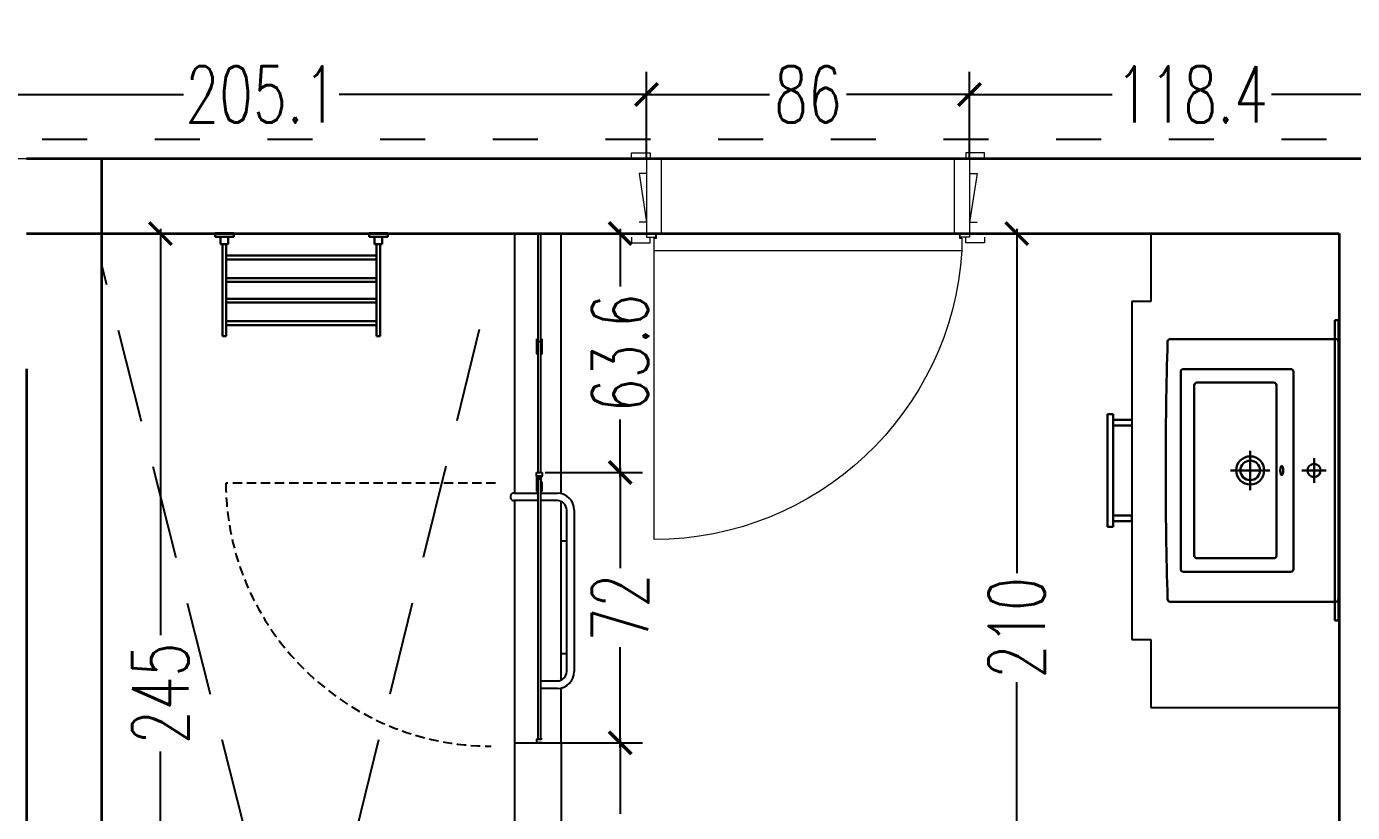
# Model space of a CAD drawing. Header units: centimetres. Extents: x -3207095 to 15275363, y -32656 to 4798027.
# Drawn here: x 683596.8 to 683949.9, y 4439032.7 to 4439242.1 of the extents above; entities that cross this region are included whole.
import ezdxf

# ---------------------------------------------------------------- set-up
doc = ezdxf.new("R2010")
doc.units = ezdxf.units.CM
for name, pattern in [('ACAD_ISO03W100', [30, 12, -18]), ('DUZ', [500, 500]), ('HIDDEN', [0.375, 0.25, -0.125]), ('HIDDEN2', [0.1875, 0.125, -0.0625])]:
    doc.linetypes.add(name, pattern=pattern)
doc.layers.get('0').update_dxf_attribs({"color": 1, "linetype": 'DUZ'})
for name, color, linetype in [('a_cam', 161, 'Continuous'), ('a_gorunus', 233, 'Continuous'), ('a_mobilya', 1, 'Continuous'), ('a_mobilya_tarama', 253, 'Continuous'), ('a_seramik', 241, 'Continuous'), ('a_seramik_tarama', 85, 'Continuous'), ('a_vitrifiye', 195, 'Continuous'), ('DIM', 1, 'DUZ')]:
    doc.layers.add(name, color=color, linetype=linetype)
for name, color, linetype, lineweight in [('DUVAR', 7, 'Continuous', 35), ('iç duvar', 7, 'Continuous', 50), ('KAPEN', 151, 'Continuous', 9), ('sabt_tef', 181, 'Continuous', 30)]:
    doc.layers.add(name, color=color, linetype=linetype, lineweight=lineweight)
doc.styles.add('DIM', font='ROMANSTW.SHX', dxfattribs={"width": 0.7})
doc.dimstyles.new('1_100', dxfattribs={"dimtxt": 15, "dimasz": 6, "dimexe": 6, "dimexo": 0, "dimgap": 2, "dimtad": 0, "dimdec": 1, "dimzin": 11, "dimdsep": 46, "dimtxsty": 'DIM', "dimblk": 'ARCHTICK', "dimcen": 3, "dimdle": 1.25, "dimclrt": 2, "dimadec": 0, "dimazin": 0, "dimtfac": 1.25, "dimtdec": 1, "dimtix": 1, "dimtofl": 0, "dimtmove": 1, "dimatfit": 3, "dimldrblk": 'ARCHTICK', "dimfxl": 20, "dimfxlon": 1, "dimtolj": 1, "dimtzin": 0, "dimarcsym": 0})

# ---------------------------------------------------------------- blocks, each defined once
blk = doc.blocks.new('new block')
at = {"layer": 'KAPEN'}
for p, q in [((105202.0528, 48261.8596), (105202.0198, 48261.8596)), ((105202.0528, 48261.8526), (105202.0528, 48261.8596)), ((105202.0628, 48261.8526), (105202.0528, 48261.8526)), ((105202.0628, 48261.0466), (105202.0628, 48261.8526)), ((105201.2498, 48261.0396), (105202.0528, 48261.0396)), ((105202.0528, 48261.0466), (105202.0628, 48261.0466)), ((105202.0528, 48261.0396), (105202.0528, 48261.0466))]:
    blk.add_line(p, q, dxfattribs=at)
for points in [[(105202.0548, 48261.9196), (105202.0398, 48261.9196), (105202.0398, 48261.8696), (105202.0548, 48261.8696)], [(105202.2248, 48261.8796), (105202.2248, 48261.8996), (105202.0948, 48261.8796), (105202.0948, 48261.8996)], [(105202.2648, 48261.9196), (105202.2798, 48261.9196), (105202.2798, 48261.8696), (105202.2648, 48261.8696)], [(105202.0198, 48261.0396), (105202.0198, 48261.8596)], [(105202.0548, 48260.9796), (105202.0398, 48260.9796), (105202.0398, 48261.0296), (105202.0548, 48261.0296)], [(105202.2248, 48261.0196), (105202.2248, 48260.9996), (105202.0948, 48261.0196), (105202.0948, 48260.9996)], [(105202.2648, 48260.9796), (105202.2798, 48260.9796), (105202.2798, 48261.0296), (105202.2648, 48261.0296)]]:
    blk.add_lwpolyline(points, dxfattribs=at)
for points in [[(105202.0548, 48261.8796), (105202.0548, 48261.8546), (105202.0648, 48261.8546), (105202.0648, 48261.8396), (105202.2648, 48261.8396), (105202.2648, 48261.8796)], [(105202.0548, 48261.0196), (105202.0548, 48261.0446), (105202.0648, 48261.0446), (105202.0648, 48261.0596), (105202.2648, 48261.0596), (105202.2648, 48261.0196)]]:
    blk.add_lwpolyline(points, close=True, dxfattribs=at)
blk.add_arc((105202.0715, 48261.0396), 0.8216, 93.6023, 180, dxfattribs=at)
blk = doc.blocks.new('_ArchTick')
at = {"color": 0, "linetype": 'ByBlock', "const_width": 0.15}
blk.add_lwpolyline([(-0.5, -0.5), (0.5, 0.5)], dxfattribs=at)
blk = doc.blocks.new('*D5664')
at = {"layer": 'Defpoints', "color": 0, "linetype": 'Continuous', "lineweight": 5, "transparency": 16777216}
for p in [(683761.89, 4439223.96), (683556.79, 4439206.93), (683761.89, 4439206.91)]:
    blk.add_point(p, dxfattribs=at)
at = {"layer": 'DIM', "color": 0, "linetype": 'Continuous', "lineweight": -2, "transparency": 16777216}
for p, q in [((683556.79, 4439206.93), (683556.79, 4439229.96)), ((683761.89, 4439206.91), (683761.89, 4439229.96)), ((683555.54, 4439223.96), (683638.59, 4439223.96)), ((683763.14, 4439223.96), (683680.09, 4439223.96))]:
    blk.add_line(p, q, dxfattribs=at)
at = {"layer": 'DIM', "color": 0, "linetype": 'Continuous', "lineweight": -2, "transparency": 16777216, "xscale": 6, "yscale": 6, "zscale": 6, "rotation": 180}
blk.add_blockref('_ArchTick', (683556.79, 4439223.96), dxfattribs=at)
at = {"layer": 'DIM', "color": 0, "linetype": 'Continuous', "lineweight": -2, "transparency": 16777216, "xscale": 6, "yscale": 6, "zscale": 6}
blk.add_blockref('_ArchTick', (683761.89, 4439223.96), dxfattribs=at)
at = {"layer": 'DIM', "color": 2, "linetype": 'Continuous', "lineweight": 5, "transparency": 16777216, "insert": (683659.34, 4439223.96), "char_height": 15, "attachment_point": 5, "style": 'DIM'}
blk.add_mtext('\\A1;205.1', dxfattribs=at)
blk = doc.blocks.new('*D4573')
at = {"layer": 'Defpoints', "color": 0, "linetype": 'Continuous', "lineweight": 5, "transparency": 16777216}
for p in [(683847.89, 4439223.96), (683761.89, 4439206.91), (683847.89, 4439206.91)]:
    blk.add_point(p, dxfattribs=at)
at = {"layer": 'DIM', "color": 0, "linetype": 'Continuous', "lineweight": -2, "transparency": 16777216}
for p, q in [((683761.89, 4439206.91), (683761.89, 4439229.96)), ((683847.89, 4439206.91), (683847.89, 4439229.96)), ((683760.64, 4439223.96), (683794.64, 4439223.96)), ((683849.14, 4439223.96), (683815.14, 4439223.96))]:
    blk.add_line(p, q, dxfattribs=at)
at = {"layer": 'DIM', "color": 0, "linetype": 'Continuous', "lineweight": -2, "transparency": 16777216, "xscale": 6, "yscale": 6, "zscale": 6, "rotation": 180}
blk.add_blockref('_ArchTick', (683761.89, 4439223.96), dxfattribs=at)
at = {"layer": 'DIM', "color": 0, "linetype": 'Continuous', "lineweight": -2, "transparency": 16777216, "xscale": 6, "yscale": 6, "zscale": 6}
blk.add_blockref('_ArchTick', (683847.89, 4439223.96), dxfattribs=at)
at = {"layer": 'DIM', "color": 2, "linetype": 'Continuous', "lineweight": 5, "transparency": 16777216, "insert": (683804.89, 4439223.96), "char_height": 15, "attachment_point": 5, "style": 'DIM'}
blk.add_mtext('\\A1;86', dxfattribs=at)
blk = doc.blocks.new('*D5665')
at = {"layer": 'Defpoints', "color": 0, "linetype": 'Continuous', "lineweight": 5, "transparency": 16777216}
for p in [(683966.3, 4439223.96), (683847.89, 4439206.91), (683966.3, 4439206.91)]:
    blk.add_point(p, dxfattribs=at)
at = {"layer": 'DIM', "color": 0, "linetype": 'Continuous', "lineweight": -2, "transparency": 16777216}
for p, q in [((683847.89, 4439206.91), (683847.89, 4439229.96)), ((683966.3, 4439206.91), (683966.3, 4439229.96)), ((683846.64, 4439223.96), (683885.85, 4439223.96)), ((683967.55, 4439223.96), (683928.35, 4439223.96))]:
    blk.add_line(p, q, dxfattribs=at)
at = {"layer": 'DIM', "color": 0, "linetype": 'Continuous', "lineweight": -2, "transparency": 16777216, "xscale": 6, "yscale": 6, "zscale": 6, "rotation": 180}
blk.add_blockref('_ArchTick', (683847.89, 4439223.96), dxfattribs=at)
at = {"layer": 'DIM', "color": 0, "linetype": 'Continuous', "lineweight": -2, "transparency": 16777216, "xscale": 6, "yscale": 6, "zscale": 6}
blk.add_blockref('_ArchTick', (683966.3, 4439223.96), dxfattribs=at)
at = {"layer": 'DIM', "color": 2, "linetype": 'Continuous', "lineweight": 5, "transparency": 16777216, "insert": (683907.1, 4439223.96), "char_height": 15, "attachment_point": 5, "style": 'DIM'}
blk.add_mtext('\\A1;118.4', dxfattribs=at)
blk = doc.blocks.new('*D4512')
at = {"layer": 'Defpoints', "color": 0, "linetype": 'Continuous', "lineweight": 5, "transparency": 16777216}
for p in [(683844.68, 4439186.93), (683860.48, 4439186.93), (683837.3, 4438976.93, 0)]:
    blk.add_point(p, dxfattribs=at)
at = {"layer": 'DIM', "color": 0, "linetype": 'Continuous', "lineweight": -2, "transparency": 16777216}
for p, q in [((683844.68, 4439186.93), (683866.48, 4439186.93)), ((683860.48, 4439188.18), (683860.48, 4439096.43)), ((683860.48, 4438975.68), (683860.48, 4439067.43)), ((683840.48, 4438976.93), (683866.48, 4438976.93))]:
    blk.add_line(p, q, dxfattribs=at)
at = {"layer": 'DIM', "color": 0, "linetype": 'Continuous', "lineweight": -2, "transparency": 16777216, "xscale": 6, "yscale": 6, "zscale": 6}
for p, rotation in [((683860.48, 4439186.93), 90), ((683860.48, 4438976.93), 270)]:
    blk.add_blockref('_ArchTick', p, dxfattribs=dict(at, rotation=rotation))
at = {"layer": 'DIM', "color": 2, "linetype": 'Continuous', "lineweight": 5, "transparency": 16777216, "insert": (683860.48, 4439081.93), "char_height": 15, "attachment_point": 5, "rotation": 90, "style": 'DIM'}
blk.add_mtext('\\A1;210', dxfattribs=at)
blk = doc.blocks.new('*D4513')
at = {"layer": 'Defpoints', "color": 0, "linetype": 'Continuous', "lineweight": 5, "transparency": 16777216}
for p in [(683739.19, 4439051.28), (683739.19, 4438976.93, 0), (683754.86, 4438976.93)]:
    blk.add_point(p, dxfattribs=at)
at = {"layer": 'DIM', "color": 0, "linetype": 'Continuous', "lineweight": -2, "transparency": 16777216}
for p, q in [((683754.86, 4439052.53), (683754.86, 4439032.36)), ((683739.19, 4439051.28), (683760.86, 4439051.28)), ((683754.86, 4438975.68), (683754.86, 4438995.86)), ((683739.19, 4438976.93), (683760.86, 4438976.93))]:
    blk.add_line(p, q, dxfattribs=at)
at = {"layer": 'DIM', "color": 0, "linetype": 'Continuous', "lineweight": -2, "transparency": 16777216, "xscale": 6, "yscale": 6, "zscale": 6}
for p, rotation in [((683754.86, 4439051.28), 90), ((683754.86, 4438976.93), 270)]:
    blk.add_blockref('_ArchTick', p, dxfattribs=dict(at, rotation=rotation))
at = {"layer": 'DIM', "color": 2, "linetype": 'Continuous', "lineweight": 5, "transparency": 16777216, "insert": (683754.86, 4439014.11), "char_height": 15, "attachment_point": 5, "rotation": 90, "style": 'DIM'}
blk.add_mtext('\\A1;74.4', dxfattribs=at)
blk = doc.blocks.new('*D4514')
at = {"layer": 'Defpoints', "color": 0, "linetype": 'Continuous', "lineweight": 5, "transparency": 16777216}
for p in [(683734.09, 4439123.28), (683754.86, 4439123.28), (683739.19, 4439051.28)]:
    blk.add_point(p, dxfattribs=at)
at = {"layer": 'DIM', "color": 0, "linetype": 'Continuous', "lineweight": -2, "transparency": 16777216}
for p, q in [((683734.86, 4439123.28), (683760.86, 4439123.28)), ((683754.86, 4439124.53), (683754.86, 4439097.78)), ((683754.86, 4439050.03), (683754.86, 4439076.78)), ((683739.19, 4439051.28), (683760.86, 4439051.28))]:
    blk.add_line(p, q, dxfattribs=at)
at = {"layer": 'DIM', "color": 0, "linetype": 'Continuous', "lineweight": -2, "transparency": 16777216, "xscale": 6, "yscale": 6, "zscale": 6}
for p, rotation in [((683754.86, 4439123.28), 90), ((683754.86, 4439051.28), 270)]:
    blk.add_blockref('_ArchTick', p, dxfattribs=dict(at, rotation=rotation))
at = {"layer": 'DIM', "color": 2, "linetype": 'Continuous', "lineweight": 5, "transparency": 16777216, "insert": (683754.86, 4439087.28), "char_height": 15, "attachment_point": 5, "rotation": 90, "style": 'DIM'}
blk.add_mtext('\\A1;72', dxfattribs=at)
blk = doc.blocks.new('*D5569')
at = {"layer": 'Defpoints', "color": 0, "linetype": 'Continuous', "lineweight": 5, "transparency": 16777216}
for p in [(683734.09, 4439186.93), (683754.86, 4439186.93), (683734.09, 4439123.28)]:
    blk.add_point(p, dxfattribs=at)
at = {"layer": 'DIM', "color": 0, "linetype": 'Continuous', "lineweight": -2, "transparency": 16777216}
for p, q in [((683734.86, 4439186.93), (683760.86, 4439186.93)), ((683754.86, 4439188.18), (683754.86, 4439172.86)), ((683754.86, 4439122.03), (683754.86, 4439137.36)), ((683734.86, 4439123.28), (683760.86, 4439123.28))]:
    blk.add_line(p, q, dxfattribs=at)
at = {"layer": 'DIM', "color": 0, "linetype": 'Continuous', "lineweight": -2, "transparency": 16777216, "xscale": 6, "yscale": 6, "zscale": 6}
for p, rotation in [((683754.86, 4439186.93), 90), ((683754.86, 4439123.28), 270)]:
    blk.add_blockref('_ArchTick', p, dxfattribs=dict(at, rotation=rotation))
at = {"layer": 'DIM', "color": 2, "linetype": 'Continuous', "lineweight": 5, "transparency": 16777216, "insert": (683754.86, 4439155.11), "char_height": 15, "attachment_point": 5, "rotation": 90, "style": 'DIM'}
blk.add_mtext('\\A1;63.6', dxfattribs=at)
blk = doc.blocks.new('*D4516')
at = {"layer": 'Defpoints', "color": 0, "linetype": 'Continuous', "lineweight": 5, "transparency": 16777216}
for p in [(683632.45, 4439186.93), (683634, 4439186.93), (683634, 4438941.93)]:
    blk.add_point(p, dxfattribs=at)
at = {"layer": 'DIM', "color": 0, "linetype": 'Continuous', "lineweight": -2, "transparency": 16777216}
for p, q in [((683634, 4439186.93), (683626.45, 4439186.93)), ((683632.45, 4439188.18), (683632.45, 4439079.93)), ((683632.45, 4438940.68), (683632.45, 4439048.93)), ((683634, 4438941.93), (683626.45, 4438941.93))]:
    blk.add_line(p, q, dxfattribs=at)
at = {"layer": 'DIM', "color": 0, "linetype": 'Continuous', "lineweight": -2, "transparency": 16777216, "xscale": 6, "yscale": 6, "zscale": 6}
for p, rotation in [((683632.45, 4439186.93), 90), ((683632.45, 4438941.93), 270)]:
    blk.add_blockref('_ArchTick', p, dxfattribs=dict(at, rotation=rotation))
at = {"layer": 'DIM', "color": 2, "linetype": 'Continuous', "lineweight": 5, "transparency": 16777216, "insert": (683632.45, 4439064.43), "char_height": 15, "attachment_point": 5, "rotation": 90, "style": 'DIM'}
blk.add_mtext('\\A1;245', dxfattribs=at)
blk = doc.blocks.new('*D5721')
at = {"layer": 'Defpoints', "color": 0, "linetype": 'Continuous', "lineweight": 5, "transparency": 16777216}
for p in [(691166.93, 4439238.74), (0, 4439110.74), (691148.06, 4439110.74)]:
    blk.add_point(p, dxfattribs=at)
at = {"layer": 'DIM', "color": 0, "linetype": 'Continuous', "lineweight": -2, "transparency": 16777216}
for p, q in [((691166.93, 4439238.74), (691142.06, 4439238.74)), ((691148.06, 4439239.99), (691148.06, 4439189.24)), ((691148.06, 4439109.49), (691148.06, 4439160.24)), ((691128.06, 4439110.74), (691154.06, 4439110.74))]:
    blk.add_line(p, q, dxfattribs=at)
at = {"layer": 'DIM', "color": 0, "linetype": 'Continuous', "lineweight": -2, "transparency": 16777216, "xscale": 6, "yscale": 6, "zscale": 6}
for p, rotation in [((691148.06, 4439238.74), 90), ((691148.06, 4439110.74), 270)]:
    blk.add_blockref('_ArchTick', p, dxfattribs=dict(at, rotation=rotation))
at = {"layer": 'DIM', "color": 2, "linetype": 'Continuous', "lineweight": 5, "transparency": 16777216, "insert": (691148.06, 4439174.74), "char_height": 15, "attachment_point": 5, "rotation": 90, "style": 'DIM'}
blk.add_mtext('\\A1;128', dxfattribs=at)

msp = doc.modelspace()

# ---------------------------------------------------------------- linework, layer by layer
at = {"color": 232, "linetype": 'ACAD_ISO03W100'}
msp.add_line((685862.98, 4439211.93), (681754.42, 4439211.93), dxfattribs=at)
msp.add_line((683891.14, 4439110.33), (683891.14, 4439111.83))
at = {"layer": 'a_cam'}
for p, q in [((683732.94, 4439186.93), (683732.94, 4439123.28)), ((683733.74, 4439123.28), (683733.74, 4439186.93)), ((683733.74, 4439158.09), (683732.94, 4439158.09)), ((683732.94, 4439123.28), (683733.74, 4439123.28)), ((683733.74, 4439121.48), (683732.94, 4439121.48)), ((683732.94, 4439121.48), (683732.94, 4439052.28)), ((683733.74, 4439052.28), (683733.74, 4439121.48)), ((683732.94, 4439052.28), (683733.74, 4439052.28))]:
    msp.add_line(p, q, dxfattribs=at)
at = {"layer": 'a_gorunus'}
for p, q in [((683726.79, 4439117.78), (683726.79, 4439186.93)), ((683739.19, 4439117.66), (683739.19, 4439186.93)), ((683726.79, 4439051.28), (683726.79, 4439115.78)), ((683739.19, 4439068.02), (683739.19, 4439115.55)), ((683739.19, 4439051.28), (683739.19, 4439065.91)), ((683739.19, 4439051.28), (683739.19, 4438976.93, 0))]:
    msp.add_line(p, q, dxfattribs=at)
at = {"layer": 'a_mobilya'}
for p, q in [((683726.64, 4439117.78), (683732.94, 4439117.78)), ((683732.94, 4439115.78), (683726.64, 4439115.78)), ((683733.74, 4439117.78), (683738.14, 4439117.78)), ((683738.14, 4439115.78), (683733.74, 4439115.78)), ((683740.64, 4439070.28), (683740.64, 4439113.28)), ((683742.64, 4439113.28), (683742.64, 4439070.28)), ((683733.74, 4439067.78), (683738.14, 4439067.78)), ((683738.14, 4439065.78), (683733.74, 4439065.78))]:
    msp.add_line(p, q, dxfattribs=at)
for centre, major_axis, start_param, end_param in [((683726.64, 4439116.78), (0.707, -0.707), 2.356194, 5.497787), ((683738.14, 4439113.28), (3.18, -3.18), 0.785398, 2.356194), ((683738.14, 4439113.28), (1.77, -1.77), 0.785398, 2.356194), ((683738.14, 4439070.28), (1.77, 1.77), 3.926991, 5.497787), ((683738.14, 4439070.28), (3.18, 3.18), 3.926991, 5.497787)]:
    msp.add_ellipse(centre, major_axis=major_axis, ratio=1, start_param=start_param, end_param=end_param, dxfattribs=at)
at = {"layer": 'a_mobilya_tarama', "linetype": 'HIDDEN2', "ltscale": 200}
for p, q in [((683664.24, 4438991.48), (683616.79, 4439178.83)), ((683675.74, 4438991.48), (683719.9, 4439171.52))]:
    msp.add_line(p, q, dxfattribs=at)
at = {"layer": 'a_seramik'}
for p, q in [((683896.14, 4439186.93), (683896.14, 4439168.83)), ((683891.14, 4439168.83), (683891.14, 4439078.83)), ((683896.14, 4439168.83), (683891.14, 4439168.83)), ((683891.14, 4439078.83), (683896.14, 4439078.83)), ((683896.14, 4439078.83), (683896.14, 4439060.73)), ((683896.14, 4439060.73), (683946.3, 4439060.73)), ((683726.79, 4439051.28), (683739.19, 4439051.28)), ((683726.79, 4438976.93), (683726.79, 4439051.28))]:
    msp.add_line(p, q, dxfattribs=at)
at = {"layer": 'a_seramik_tarama'}
for p, q in [((683739.19, 4439105.08), (683740.64, 4439105.08)), ((683739.19, 4439075.08), (683740.64, 4439075.08))]:
    msp.add_line(p, q, dxfattribs=at)
at = {"layer": 'a_vitrifiye'}
for p, q in [((683946.14, 4439083.83), (683946.14, 4439163.83)), ((683732.59, 4439158.89), (683732.59, 4439154.89)), ((683732.89, 4439154.89), (683732.89, 4439158.59)), ((683733.79, 4439158.59), (683733.79, 4439154.89)), ((683734.09, 4439154.89), (683734.09, 4439158.89)), ((683732.59, 4439154.89), (683732.89, 4439154.89)), ((683733.79, 4439154.89), (683734.09, 4439154.89)), ((683732.59, 4439123.28), (683734.09, 4439123.28)), ((683732.59, 4439122.28), (683732.59, 4439123.28)), ((683732.59, 4439122.28), (683732.59, 4439118.28)), ((683734.09, 4439122.28), (683732.59, 4439122.28)), ((683734.09, 4439123.28), (683734.09, 4439122.28)), ((683732.89, 4439118.28), (683732.89, 4439121.98)), ((683732.89, 4439121.98), (683733.79, 4439121.98)), ((683733.79, 4439121.98), (683733.79, 4439118.28)), ((683734.09, 4439052.28), (683732.59, 4439052.28)), ((683734.09, 4439052.28), (683732.59, 4439052.28)), ((683732.59, 4439052.28), (683732.59, 4439051.28)), ((683734.09, 4439051.28), (683732.59, 4439051.28)), ((683732.59, 4439051.28), (683734.09, 4439051.28))]:
    msp.add_line(p, q, dxfattribs=at)
at = {"layer": 'a_vitrifiye', "linetype": 'HIDDEN', "ltscale": 10}
for p, q in [((683734.09, 4439118.28), (683734.09, 4439122.28)), ((683721.69, 4439120.41), (683649.84, 4439120.41))]:
    msp.add_line(p, q, dxfattribs=at)
at = {"layer": 'a_vitrifiye', "linetype": 'HIDDEN'}
for p, q in [((683732.59, 4439118.28), (683732.89, 4439118.28)), ((683734.09, 4439118.28), (683733.79, 4439118.28))]:
    msp.add_line(p, q, dxfattribs=at)
at = {"layer": 'a_vitrifiye', "linetype": 'HIDDEN', "ltscale": 10}
msp.add_ellipse((683720.44, 4439121.01), major_axis=(49.92, 49.92), ratio=1, start_param=2.364699, end_param=3.928437, dxfattribs=at)
at = {"layer": 'DUVAR'}
for p, q in [((683596.79, 4439206.93), (683966.3, 4439206.93)), ((683616.79, 4439206.93), (683616.79, 4438941.93)), ((683616.79, 4439206.93), (683616.79, 4438941.93)), ((683616.79, 4439206.93), (683616.79, 4438941.93)), ((683616.79, 4439206.93), (683724.79, 4439206.93)), ((683596.79, 4439186.93), (683946.3, 4439186.93)), ((683946.3, 4439186.93), (683946.3, 4438941.93)), ((683946.3, 4439170.73), (683946.3, 4439060.73)), ((683596.79, 4439150.89), (683596.79, 4438975.89))]:
    msp.add_line(p, q, dxfattribs=at)
at = {"layer": 'iç duvar', "color": 7, "lineweight": 18}
msp.add_line((683556.79, 4439206.93), (683616.79, 4439206.93), dxfattribs=at)
at = {"layer": 'KAPEN'}
msp.add_line((683853.63, 4439206.93), (683767.43, 4439206.93), dxfattribs=at)
at = {"layer": 'sabt_tef'}
for p, q in [((683651.99, 4439187.05), (683646.99, 4439187.05)), ((683646.99, 4439187.05), (683646.99, 4439186.05)), ((683646.99, 4439186.05), (683651.99, 4439186.05)), ((683648.49, 4439186.05), (683648.49, 4439184.05)), ((683650.49, 4439186.05), (683650.49, 4439184.05)), ((683651.99, 4439186.05), (683651.99, 4439187.05)), ((683687.99, 4439187.05), (683692.99, 4439187.05)), ((683687.99, 4439186.05), (683687.99, 4439187.05)), ((683692.99, 4439186.05), (683687.99, 4439186.05)), ((683689.49, 4439186.05), (683689.49, 4439184.05)), ((683691.49, 4439186.05), (683691.49, 4439184.05)), ((683692.99, 4439187.05), (683692.99, 4439186.05)), ((683648.49, 4439184.05), (683650.49, 4439184.05)), ((683648.99, 4439184.05), (683648.99, 4439159.55)), ((683649.99, 4439184.05), (683649.99, 4439159.55)), ((683691.49, 4439184.05), (683689.49, 4439184.05)), ((683689.99, 4439184.05), (683689.99, 4439159.55)), ((683690.99, 4439184.05), (683690.99, 4439159.55)), ((683649.99, 4439181.05), (683689.99, 4439181.05)), ((683649.99, 4439180.05), (683649.99, 4439181.05)), ((683689.99, 4439180.05), (683649.99, 4439180.05)), ((683689.99, 4439181.05), (683689.99, 4439180.05)), ((683649.99, 4439175.05), (683689.99, 4439175.05)), ((683649.99, 4439174.05), (683649.99, 4439175.05)), ((683689.99, 4439174.05), (683649.99, 4439174.05)), ((683689.99, 4439175.05), (683689.99, 4439174.05)), ((683649.99, 4439169.55), (683689.99, 4439169.55)), ((683649.99, 4439168.55), (683649.99, 4439169.55)), ((683689.99, 4439168.55), (683649.99, 4439168.55)), ((683689.99, 4439169.55), (683689.99, 4439168.55)), ((683649.99, 4439163.55), (683649.99, 4439162.55)), ((683689.99, 4439163.55), (683649.99, 4439163.55)), ((683649.99, 4439162.55), (683689.99, 4439162.55)), ((683689.99, 4439162.55), (683689.99, 4439163.55)), ((683945.14, 4439163.83), (683945.14, 4439083.83)), ((683946.14, 4439163.83), (683945.14, 4439163.83)), ((683648.99, 4439159.55), (683649.99, 4439159.55)), ((683690.99, 4439159.55), (683689.99, 4439159.55)), ((683945.44, 4439158.83), (683901.34, 4439158.83)), ((683946.14, 4439089.53), (683946.14, 4439158.13)), ((683933.44, 4439150.83), (683904.84, 4439150.83)), ((683904.14, 4439150.13), (683904.14, 4439097.53)), ((683928.94, 4439147.23), (683908.44, 4439147.23)), ((683934.14, 4439150.13), (683934.14, 4439097.53)), ((683907.74, 4439146.53), (683907.74, 4439101.13)), ((683929.64, 4439146.53), (683929.64, 4439101.13)), ((683884.64, 4439138.83), (683884.64, 4439108.83)), ((683886.14, 4439138.83), (683884.64, 4439138.83)), ((683886.14, 4439108.83), (683886.14, 4439138.83)), ((683886.14, 4439135.83), (683886.14, 4439137.33)), ((683886.14, 4439137.33), (683891.14, 4439137.33)), ((683891.14, 4439135.83), (683886.14, 4439135.83)), ((683922.64, 4439118.58), (683922.64, 4439129.08)), ((683939.64, 4439127.09), (683939.64, 4439120.57)), ((683927.89, 4439123.83), (683917.39, 4439123.83)), ((683942.9, 4439123.83), (683936.38, 4439123.83)), ((683886.14, 4439111.83), (683886.14, 4439110.33)), ((683891.14, 4439111.83), (683886.14, 4439111.83)), ((683884.64, 4439108.83), (683886.14, 4439108.83)), ((683886.14, 4439110.33), (683891.14, 4439110.33)), ((683928.94, 4439100.43), (683908.44, 4439100.43)), ((683933.44, 4439096.83), (683904.84, 4439096.83)), ((683901.34, 4439088.83), (683945.44, 4439088.83)), ((683945.14, 4439083.83), (683946.14, 4439083.83))]:
    msp.add_line(p, q, dxfattribs=at)
for centre, major_axis, ratio, start_param, end_param in [((685076.6, 4439123.83), (831.88, 831.88), 1, 2.327015, 2.385374), ((683901.34, 4439158.13), (-0.495, 0.495), 1, -0.785398, 0.751244), ((683945.44, 4439158.13), (-0.495, 0.495), 1, 3.926991, 5.497787), ((683904.84, 4439150.13), (-0.495, 0.495), 1, -0.785398, 0.785398), ((683933.44, 4439150.13), (-0.495, 0.495), 1, 3.926991, 5.497787), ((683908.44, 4439146.53), (-0.495, 0.495), 1, -0.785398, 0.785398), ((683928.94, 4439146.53), (-0.495, 0.495), 1, 3.926991, 5.497787), ((683922.64, 4439123.83), (2.65, 2.65), 1, 3.926991, 10.210176), ((683922.64, 4439123.83), (1.84, 1.84), 1, 3.926991, 10.210176), ((683931.03, 4439123.83), (0, 1.23), 0.321168, 0, 6.283185), ((683939.64, 4439123.83), (1.24, 1.24), 1, 3.926991, 10.210176), ((683908.44, 4439101.13), (0.495, 0.495), 1, 2.356194, 3.926991), ((683928.94, 4439101.13), (0.495, 0.495), 1, 3.926991, 5.497787), ((683904.84, 4439097.53), (0.495, 0.495), 1, 2.356194, 3.926991), ((683933.44, 4439097.53), (0.495, 0.495), 1, 3.926991, 5.497787), ((683901.34, 4439089.53), (-0.495, 0.495), 1, 0.819553, 2.356194), ((683945.44, 4439089.53), (0.495, 0.495), 1, 3.926991, 5.497787)]:
    msp.add_ellipse(centre, major_axis=major_axis, ratio=ratio, start_param=start_param, end_param=end_param, dxfattribs=at)

# ---------------------------------------------------------------- block references
at = {"xscale": -99.999999999621, "yscale": 99.999999999621, "zscale": 99.999999999621, "rotation": 270}
msp.add_blockref('new block', (-4142340.07, -6081019.56), dxfattribs=at)

# ---------------------------------------------------------------- dimensions: what is measured, and where the dimension line sits
at = {"layer": 'DIM', "linetype": 'Continuous', "lineweight": 5}
for base, p1, p2, picture, middle in [((691148.06, 4439110.74), (691166.93, 4439238.74), (0, 4439110.74), '*D5721', (691148.06, 4439174.74)), ((683632.45, 4439186.93), (683634, 4438941.93), (683634, 4439186.93), '*D4516', (683632.45, 4439064.43)), ((683754.8557, 4439186.9281), (683734.0932, 4439123.285), (683734.0932, 4439186.9281), '*D5569', (683754.8557, 4439155.1066)), ((683860.48, 4439186.93), (683837.3, 4438976.93, 0), (683844.68, 4439186.93), '*D4512', (683860.48, 4439081.93)), ((683754.86, 4439123.28), (683739.19, 4439051.28), (683734.09, 4439123.28), '*D4514', (683754.86, 4439087.28)), ((683754.8557, 4438976.9281), (683739.1932, 4439051.2849), (683739.1932, 4438976.9281, 0), '*D4513', (683754.8557, 4439014.1065))]:
    dim = msp.add_linear_dim(base=base, p1=p1, p2=p2, angle=90, dimstyle='1_100', dxfattribs=at)
    dim.commit()
    dim.dimension.update_dxf_attribs({"geometry": picture, "text_midpoint": middle})
for base, p1, p2, picture, middle in [((683761.89, 4439223.96), (683556.79, 4439206.93), (683761.89, 4439206.91), '*D5664', (683659.34, 4439223.96)), ((683847.89, 4439223.96), (683761.89, 4439206.91), (683847.89, 4439206.91), '*D4573', (683804.89, 4439223.96)), ((683966.3, 4439223.96), (683847.89, 4439206.91), (683966.3, 4439206.91), '*D5665', (683907.1, 4439223.96))]:
    dim = msp.add_linear_dim(base=base, p1=p1, p2=p2, dimstyle='1_100', dxfattribs=at)
    dim.commit()
    dim.dimension.update_dxf_attribs({"geometry": picture, "text_midpoint": middle})

doc.saveas('drawing.dxf')
